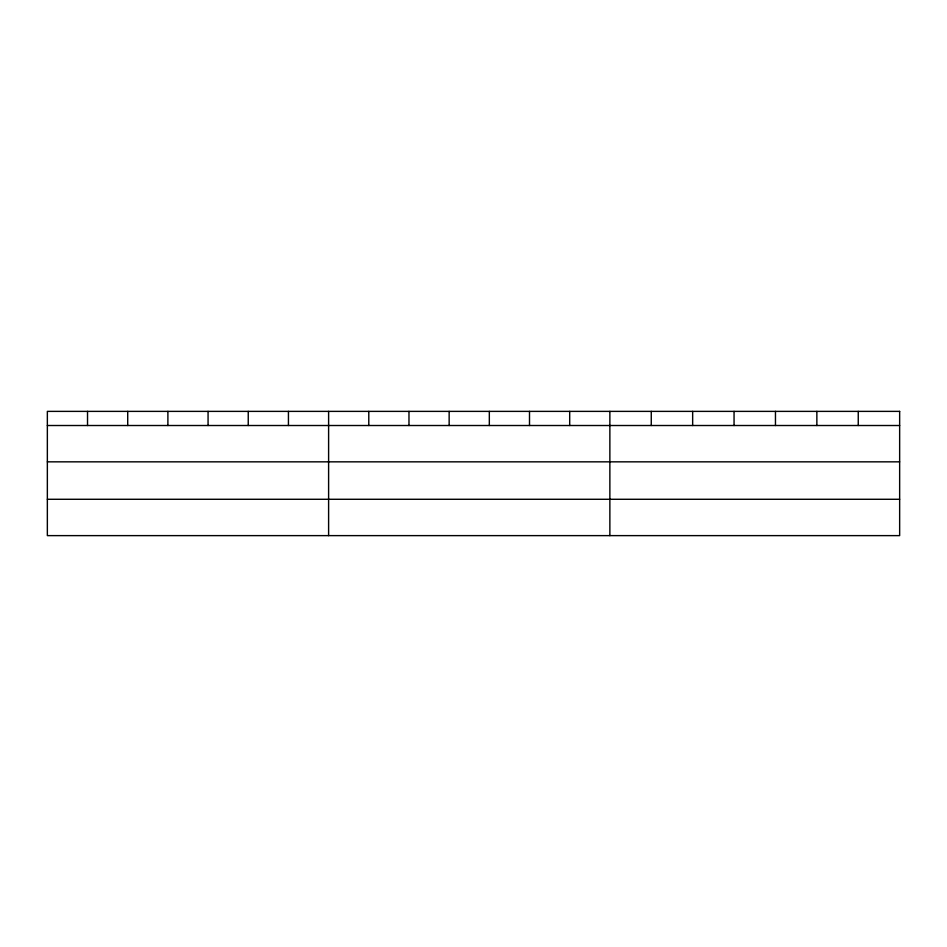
<?xml version="1.0" encoding="UTF-8"?>
<svg xmlns="http://www.w3.org/2000/svg" width="947" height="947" viewBox="0 0 947 947"><rect width="100%" height="100%" fill="white"/><g stroke="black" fill="none" stroke-linecap="round" stroke-linejoin="round"><path stroke-width="1.42" d="M47.35 425.511L899.65 425.511M47.35 461.84L899.65 461.84M47.35 499.282L899.65 499.282M858.254 411.377L858.254 425.511M816.859 411.377L816.859 425.511M775.463 411.377L775.463 425.511M734.055 411.377L734.055 425.511M692.659 411.377L692.659 425.511M651.264 411.377L651.264 425.511M609.868 411.377L609.868 535.623M569.692 411.377L569.692 425.511M529.503 411.377L529.503 425.511M489.327 411.377L489.327 425.511M449.15 411.377L449.15 425.511M408.974 411.377L408.974 425.511M368.785 411.377L368.785 425.511M328.609 411.377L328.609 535.623M288.433 411.377L288.433 425.511M248.244 411.377L248.244 425.511M208.068 411.377L208.068 425.511M167.891 411.377L167.891 425.511M127.715 411.377L127.715 425.511M87.526 411.377L87.526 425.511M899.65 411.377L47.35 411.377L47.35 535.623L899.65 535.623L899.65 411.377"/></g></svg>
